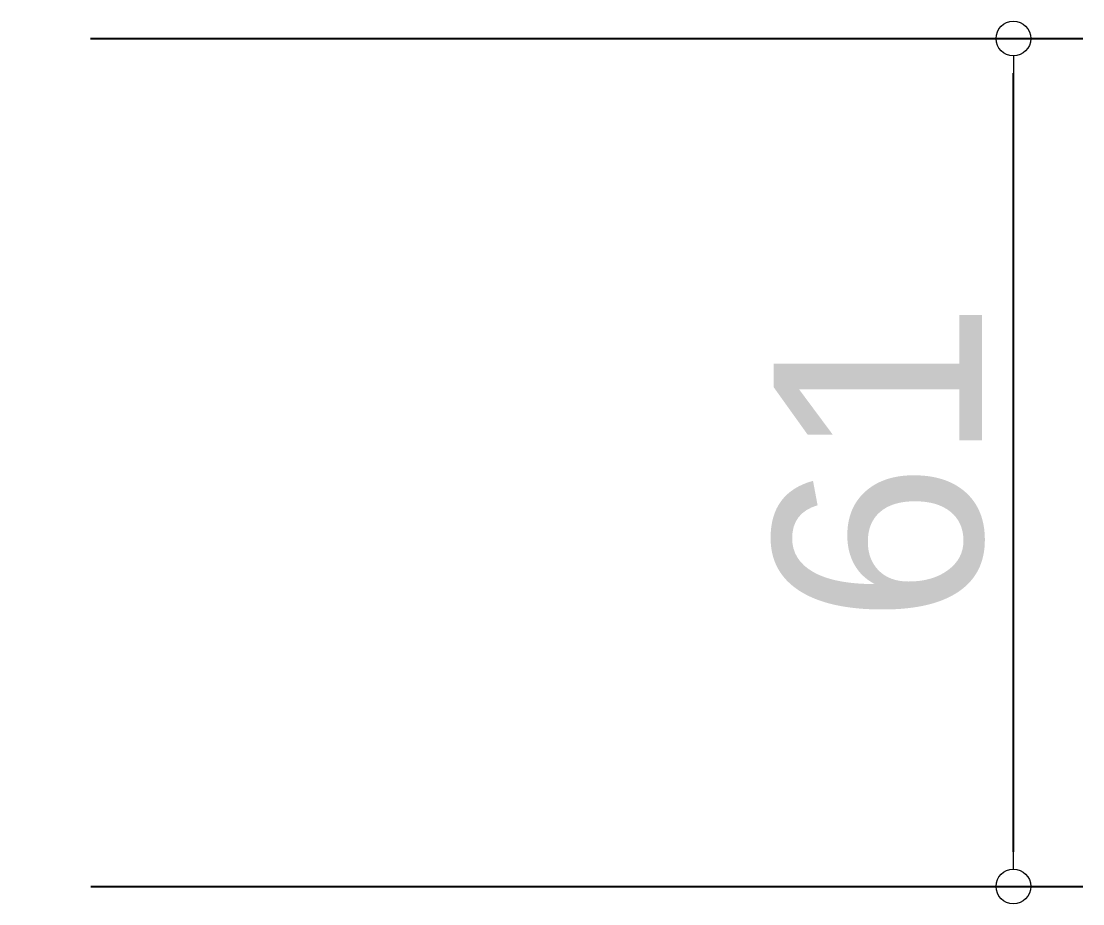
# Model space of a CAD drawing. Header units: millimetres. Extents: x 454430 to 532383, y -370512 to -310890.
# Drawn here: x 471316 to 472081, y -313406 to -312770 of the extents above; entities that cross this region are included whole.
import ezdxf

# ---------------------------------------------------------------- set-up
doc = ezdxf.new("R2010")
doc.units = ezdxf.units.MM
doc.layers.add('_GAZELEC-BOITE INCORPO', color=36, linetype='Continuous', lineweight=18)
doc.styles.add('Arial', font='arial.ttf')
doc.dimstyles.new('200', dxfattribs={"dimtxt": 150, "dimasz": 25, "dimexe": 50, "dimexo": 50, "dimgap": 20, "dimtad": 1, "dimdec": 0, "dimlfac": 0.1, "dimdsep": 46, "dimtxsty": 'Arial', "dimblk1": 'DOTBLANK', "dimblk2": 'DOTBLANK', "dimsah": 1, "dimcen": 25, "dimclrd": 5, "dimclre": 5, "dimadec": 0, "dimazin": 0, "dimtfac": 1, "dimtdec": 0, "dimtmove": 0, "dimatfit": 3, "dimldrblk": 'DOTBLANK', "dimfxl": 50, "dimtolj": 1, "dimtzin": 0, "dimarcsym": 0})

# ---------------------------------------------------------------- blocks, each defined once
blk = doc.blocks.new('_DOTBLANK')
at = {"color": 0, "linetype": 'ByBlock'}
blk.add_line((-0.5, 0), (-1, 0), dxfattribs=at)
blk.add_circle((0, 0), 0.5, dxfattribs=at)
blk = doc.blocks.new('*D125')
at = {"layer": '_GAZELEC-BOITE INCORPO', "color": 5, "lineweight": -2, "transparency": 16777216}
for p, q in [((471366.21, -312782.72), (472080.94, -312782.72)), ((472030.94, -313368.46), (472030.94, -312807.72)), ((471366.25, -313393.46), (472080.94, -313393.46))]:
    blk.add_line(p, q, dxfattribs=at)
at = {"layer": '_GAZELEC-BOITE INCORPO', "color": 5, "lineweight": -2, "transparency": 16777216, "xscale": 25, "yscale": 25, "zscale": 25}
for p, rotation in [((472030.94, -312782.72), 90), ((472030.94, -313393.46), 270)]:
    blk.add_blockref('_DOTBLANK', p, dxfattribs=dict(at, rotation=rotation))
at = {"layer": '_GAZELEC-BOITE INCORPO', "color": 0, "transparency": 16777216, "insert": (471934.35, -313088.09), "char_height": 150, "attachment_point": 5, "rotation": 90, "style": 'Arial'}
blk.add_mtext('\\A1;61', dxfattribs=at)

msp = doc.modelspace()

# ---------------------------------------------------------------- dimensions: what is measured, and where the dimension line sits
at = {"layer": '_GAZELEC-BOITE INCORPO'}
dim = msp.add_linear_dim(base=(472030.94, -312782.72), p1=(471316.25, -313393.46), p2=(471316.21, -312782.72), angle=90, dimstyle='200', dxfattribs=at)
dim.commit()
dim.dimension.update_dxf_attribs({"geometry": '*D125', "text_midpoint": (471934.35, -313088.09)})

doc.saveas('drawing.dxf')
